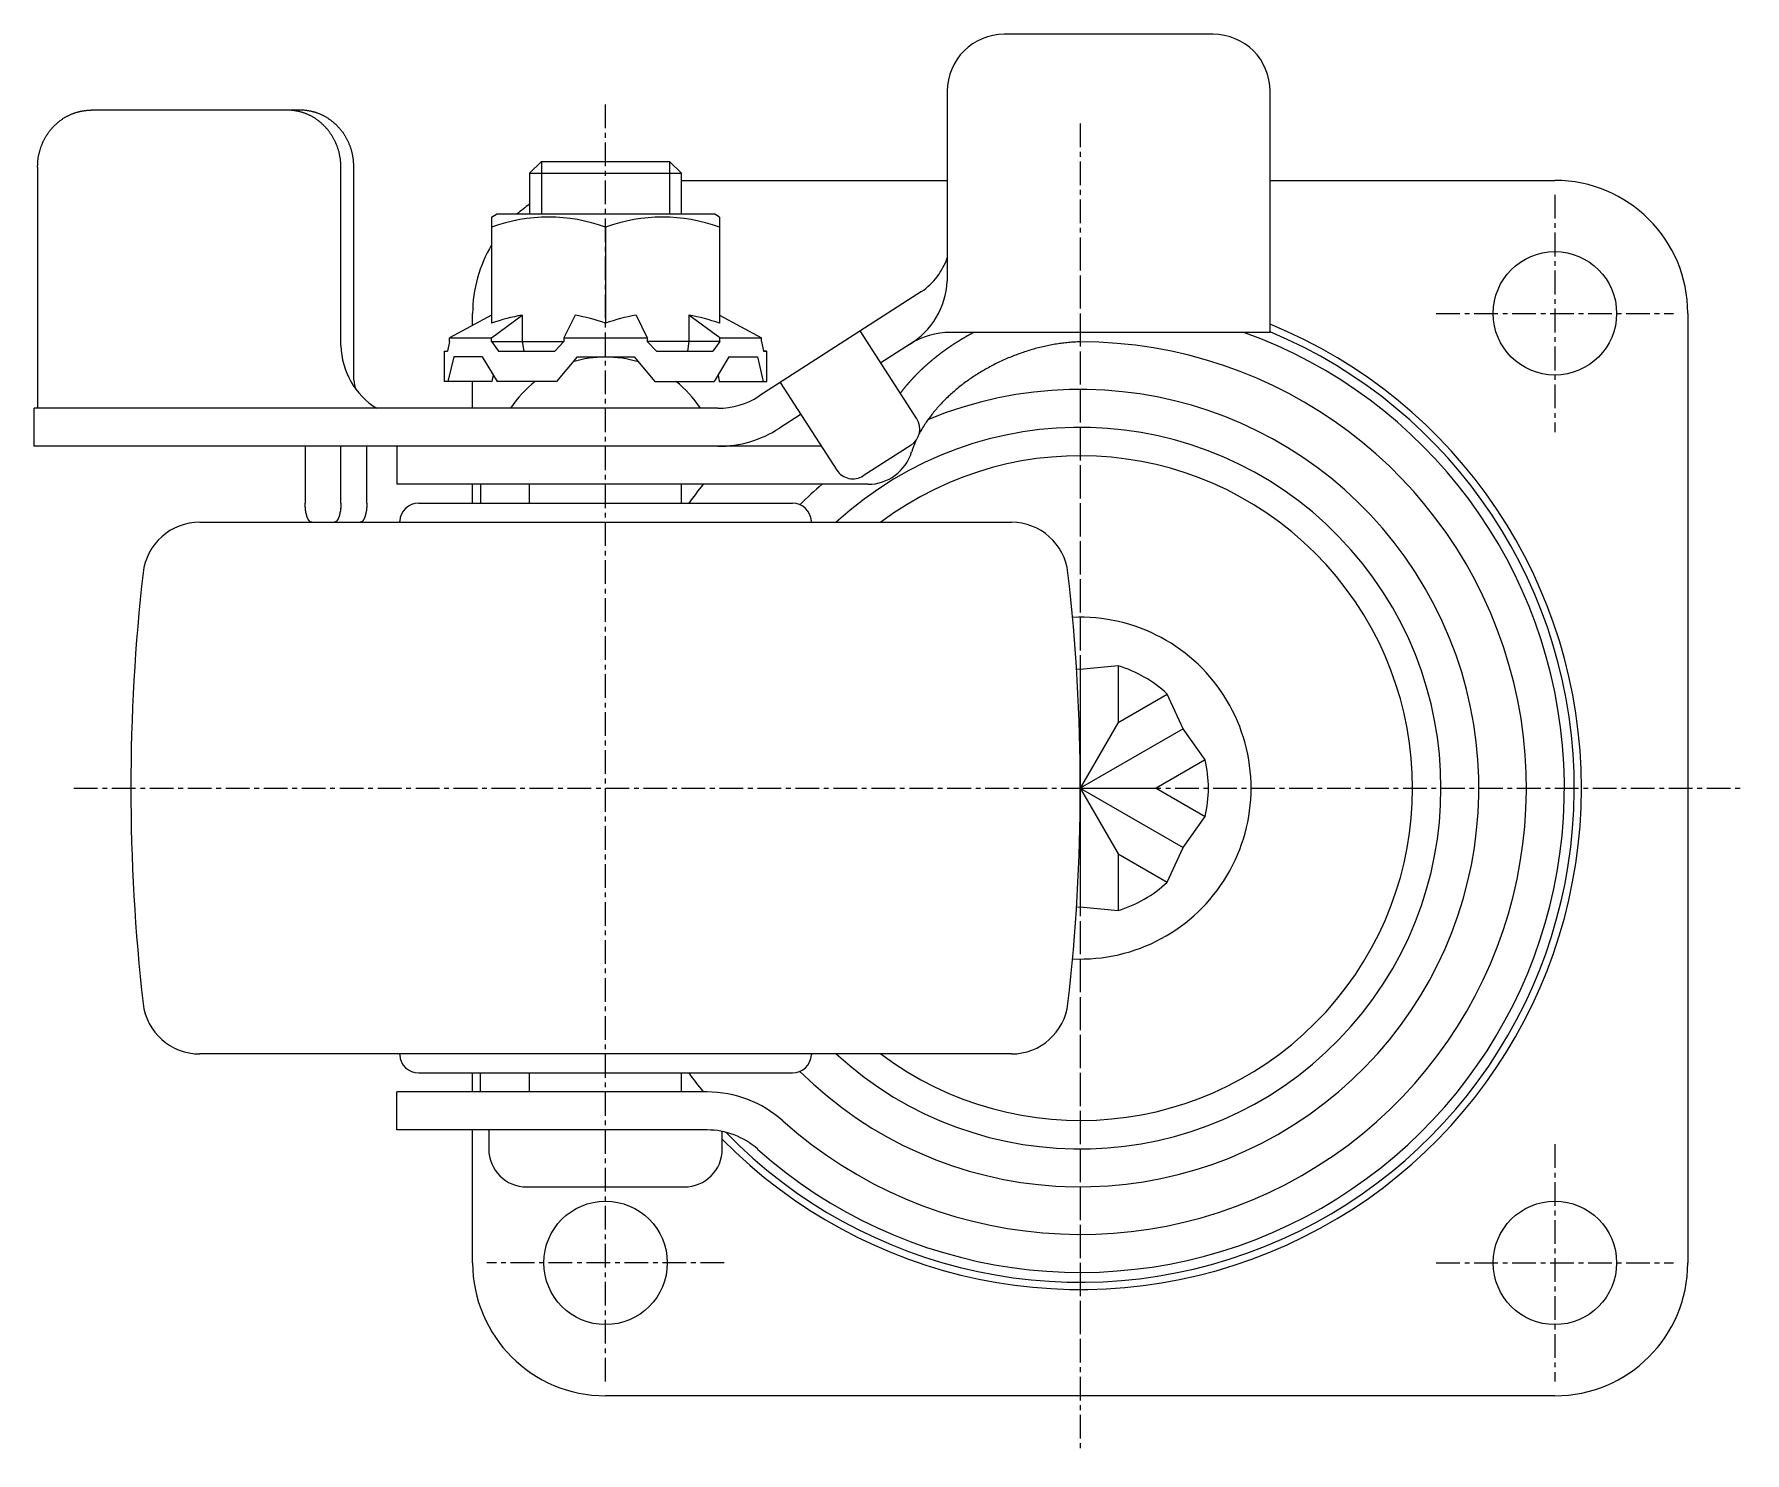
# Model space of a CAD drawing. Extents: x -3218 to -3003, y -139 to 185.
# Drawn here: x -3093.3 to -3003.2, y -138.8 to -64.1 of the extents above; entities that cross this region are included whole.
import ezdxf

# ---------------------------------------------------------------- set-up
doc = ezdxf.new("R2010")
doc.units = 0
doc.linetypes.add('CENTER', pattern=[2, 1.25, -0.25, 0.25, -0.25])
doc.layers.get('0').update_dxf_attribs({"linetype": 'CONTINUOUS'})
doc.layers.get('DEFPOINTS').update_dxf_attribs({"linetype": 'CONTINUOUS'})
doc.layers.add('CENTER', color=1, linetype='CENTER')

msp = doc.modelspace()

# ---------------------------------------------------------------- linework, layer by layer
at = {"color": 7, "linetype": 'CONTINUOUS'}
for p, q in [((-3031.213, -64.109), (-3042.213, -64.109)), ((-3045.213, -67.109), (-3045.213, -77.115)), ((-3028.213, -79.809), (-3028.213, -67.109)), ((-3079.287, -68.109), (-3090.307, -68.109)), ((-3093.127, -71.109), (-3093.127, -83.109)), ((-3093.127, -71.109), (-3093.127, -83.809)), ((-3077.152, -80.509), (-3077.152, -71.109)), ((-3076.468, -82.331), (-3076.468, -71.109)), ((-3067.213, -71.434), (-3066.588, -70.809)), ((-3066.588, -70.809), (-3059.838, -70.809)), ((-3059.213, -71.434), (-3059.838, -70.809)), ((-3067.213, -71.434), (-3059.213, -71.434)), ((-3067.213, -71.434), (-3067.213, -73.593)), ((-3059.213, -73.593), (-3059.213, -71.434)), ((-3059.213, -71.809), (-3045.213, -71.809)), ((-3028.213, -71.809), (-3013.213, -71.809)), ((-3069.213, -73.737), (-3068.963, -73.593)), ((-3069.213, -73.737), (-3069.213, -79.329)), ((-3057.463, -73.593), (-3068.963, -73.593)), ((-3057.213, -73.737), (-3057.463, -73.593)), ((-3057.213, -73.737), (-3057.213, -79.329)), ((-3063.213, -74.273), (-3063.213, -79.329)), ((-3046.574, -77.663), (-3055.136, -83.173)), ((-3069.213, -78.906), (-3071.423, -80.093)), ((-3070.213, -79.443), (-3070.213, -78.809)), ((-3069.223, -80.093), (-3067.605, -78.906)), ((-3067.605, -78.906), (-3067.605, -80.293)), ((-3064.821, -78.906), (-3065.413, -80.093)), ((-3061.605, -78.906), (-3061.013, -80.093)), ((-3058.821, -78.906), (-3058.821, -80.293)), ((-3057.202, -80.093), (-3058.821, -78.906)), ((-3057.213, -78.906), (-3055.002, -80.093)), ((-3006.213, -78.809), (-3006.213, -128.809)), ((-3071.423, -80.093), (-3069.223, -80.093)), ((-3071.423, -80.293), (-3071.423, -80.093)), ((-3069.223, -80.293), (-3069.223, -80.093)), ((-3065.413, -80.093), (-3061.013, -80.093)), ((-3065.413, -80.093), (-3065.413, -80.293)), ((-3061.013, -80.093), (-3061.013, -80.293)), ((-3057.202, -80.093), (-3055.002, -80.093)), ((-3057.202, -80.293), (-3057.202, -80.093)), ((-3055.002, -80.293), (-3055.002, -80.093)), ((-3046.819, -84.361), (-3049.795, -79.736)), ((-3028.213, -79.809), (-3045.037, -79.809)), ((-3071.713, -80.793), (-3071.538, -80.793)), ((-3071.713, -80.793), (-3071.713, -82.393)), ((-3071.423, -80.293), (-3071.538, -80.793)), ((-3069.223, -80.293), (-3065.413, -80.293)), ((-3069.223, -80.293), (-3068.859, -80.793)), ((-3068.859, -80.793), (-3065.892, -80.793)), ((-3067.605, -80.293), (-3067.523, -80.793)), ((-3065.413, -80.293), (-3065.892, -80.793)), ((-3057.202, -80.293), (-3061.013, -80.293)), ((-3061.013, -80.293), (-3060.534, -80.793)), ((-3060.534, -80.793), (-3057.566, -80.793)), ((-3060.534, -80.793), (-3057.566, -80.793)), ((-3058.821, -80.293), (-3058.903, -80.793)), ((-3057.202, -80.293), (-3057.566, -80.793)), ((-3055.002, -80.293), (-3054.887, -80.793)), ((-3054.713, -80.793), (-3054.887, -80.793)), ((-3054.887, -80.793), (-3054.713, -80.793)), ((-3054.713, -82.393), (-3054.713, -80.793)), ((-3047.202, -80.445), (-3048.713, -81.418)), ((-3071.209, -81.093), (-3071.519, -82.393)), ((-3069.709, -81.093), (-3071.209, -81.093)), ((-3069.709, -81.093), (-3068.928, -82.393)), ((-3064.713, -81.093), (-3065.804, -82.393)), ((-3064.713, -81.093), (-3061.713, -81.093)), ((-3061.713, -81.093), (-3060.622, -82.393)), ((-3056.717, -81.093), (-3057.497, -82.393)), ((-3056.717, -81.093), (-3055.217, -81.093)), ((-3055.217, -81.093), (-3054.906, -82.393)), ((-3069.195, -82.393), (-3071.713, -82.393)), ((-3070.213, -83.809), (-3070.213, -82.393)), ((-3069.14, -82.039), (-3069.195, -82.393)), ((-3065.804, -82.393), (-3068.928, -82.393)), ((-3060.622, -82.393), (-3057.497, -82.393)), ((-3057.285, -82.039), (-3057.231, -82.393)), ((-3057.231, -82.393), (-3054.713, -82.393)), ((-3051.023, -87.067), (-3054, -82.442)), ((-3057.3, -83.809), (-3093.303, -83.809)), ((-3093.303, -85.809), (-3093.303, -83.809)), ((-3052.917, -84.124), (-3054.054, -84.855)), ((-3051.833, -85.809), (-3093.303, -85.809)), ((-3079.033, -85.809), (-3079.033, -88.809)), ((-3077.153, -88.809), (-3077.153, -85.809)), ((-3075.785, -88.809), (-3075.785, -85.809)), ((-3075.785, -88.809), (-3075.785, -85.809)), ((-3074.213, -85.809), (-3074.213, -87.809)), ((-3047.119, -85.743), (-3049.641, -87.367)), ((-3049.389, -87.809), (-3074.213, -87.809)), ((-3070.213, -88.809), (-3070.213, -87.809)), ((-3069.794, -87.809), (-3069.794, -88.758)), ((-3067.213, -88.809), (-3067.213, -87.809)), ((-3059.213, -88.809), (-3059.213, -87.809)), ((-3073.054, -88.809), (-3053.371, -88.809)), ((-3084.587, -89.809), (-3041.839, -89.809)), ((-3078.691, -89.809), (-3076.127, -89.809)), ((-3078.691, -89.809), (-3076.315, -89.809)), ((-3074.056, -89.809), (-3074.053, -89.757)), ((-3052.37, -89.809), (-3052.373, -89.757)), ((-3038.213, -97.559), (-3038.41, -97.54)), ((-3036.213, -97.362), (-3038.213, -97.559)), ((-3038.213, -97.559), (-3038.213, -110.059)), ((-3036.213, -97.362), (-3036.213, -100.345)), ((-3036.213, -100.345), (-3033.63, -98.854)), ((-3032.8, -100.684), (-3033.63, -98.854)), ((-3036.213, -100.345), (-3038.213, -103.809)), ((-3032.8, -100.684), (-3038.213, -103.809)), ((-3031.63, -102.318), (-3032.8, -100.684)), ((-3031.63, -102.318), (-3034.213, -103.809)), ((-3038.213, -103.809), (-3034.213, -103.809)), ((-3038.213, -103.809), (-3032.8, -106.934)), ((-3038.213, -103.809), (-3036.213, -107.273)), ((-3034.213, -103.809), (-3031.63, -105.301)), ((-3032.8, -106.934), (-3031.63, -105.301)), ((-3033.63, -108.765), (-3032.8, -106.934)), ((-3036.213, -107.273), (-3036.213, -110.256)), ((-3036.213, -107.273), (-3033.63, -108.765)), ((-3038.41, -110.078), (-3038.213, -110.059)), ((-3038.213, -110.059), (-3036.213, -110.256)), ((-3041.839, -117.809), (-3084.587, -117.809)), ((-3074.056, -117.809), (-3074.053, -117.861)), ((-3052.37, -117.809), (-3052.373, -117.861)), ((-3073.054, -118.809), (-3053.371, -118.809)), ((-3070.213, -119.809), (-3070.213, -118.809)), ((-3069.794, -119.809), (-3069.794, -118.86)), ((-3067.213, -119.809), (-3067.213, -118.809)), ((-3059.213, -119.809), (-3059.213, -118.809)), ((-3057.866, -119.809), (-3074.213, -119.809)), ((-3074.213, -121.809), (-3074.213, -119.809)), ((-3057.866, -121.809), (-3074.213, -121.809)), ((-3070.213, -128.809), (-3070.213, -121.809)), ((-3069.363, -121.809), (-3069.363, -122.809)), ((-3057.063, -122.809), (-3057.063, -121.891)), ((-3067.363, -124.809), (-3059.063, -124.809)), ((-3013.213, -135.809), (-3063.213, -135.809))]:
    msp.add_line(p, q, dxfattribs=at)
at = {"color": 3, "linetype": 'CONTINUOUS'}
for p, q in [((-3066.588, -70.809), (-3066.588, -73.593)), ((-3059.838, -70.809), (-3059.838, -73.593))]:
    msp.add_line(p, q, dxfattribs=at)
at = {"color": 7, "linetype": 'CONTINUOUS'}
for points in [[(-3093.13, -71.109, 0), (-3093.13, -71.072, 0), (-3093.13, -71.036, 0), (-3093.12, -70.999, 0), (-3093.12, -70.962, 0), (-3093.12, -70.925, 0), (-3093.12, -70.888, 0), (-3093.12, -70.852, 0), (-3093.11, -70.815, 0), (-3093.11, -70.779, 0), (-3093.11, -70.742, 0), (-3093.1, -70.705, 0), (-3093.1, -70.669, 0), (-3093.09, -70.633, 0), (-3093.09, -70.596, 0), (-3093.08, -70.56, 0), (-3093.07, -70.524, 0), (-3093.07, -70.488, 0), (-3093.06, -70.452, 0), (-3093.05, -70.416, 0), (-3093.04, -70.38, 0), (-3093.03, -70.345, 0), (-3093.02, -70.309, 0), (-3093.01, -70.274, 0), (-3093.01, -70.238, 0), (-3092.99, -70.203, 0), (-3092.98, -70.168, 0), (-3092.97, -70.133, 0), (-3092.96, -70.098, 0), (-3092.95, -70.064, 0), (-3092.94, -70.029, 0), (-3092.92, -69.995, 0), (-3092.91, -69.961, 0), (-3092.9, -69.927, 0), (-3092.88, -69.893, 0), (-3092.87, -69.86, 0), (-3092.86, -69.827, 0), (-3092.84, -69.793, 0), (-3092.83, -69.76, 0), (-3092.81, -69.728, 0), (-3092.79, -69.695, 0), (-3092.78, -69.663, 0), (-3092.76, -69.63, 0), (-3092.74, -69.599, 0), (-3092.73, -69.567, 0), (-3092.71, -69.535, 0), (-3092.69, -69.504, 0), (-3092.67, -69.473, 0), (-3092.65, -69.442, 0), (-3092.63, -69.412, 0), (-3092.61, -69.382, 0), (-3092.59, -69.352, 0), (-3092.57, -69.322, 0), (-3092.55, -69.293, 0), (-3092.53, -69.263, 0), (-3092.51, -69.235, 0), (-3092.49, -69.206, 0), (-3092.46, -69.178, 0), (-3092.44, -69.15, 0), (-3092.42, -69.122, 0), (-3092.4, -69.094, 0), (-3092.37, -69.067, 0), (-3092.35, -69.041, 0), (-3092.33, -69.014, 0), (-3092.3, -68.988, 0), (-3092.28, -68.962, 0), (-3092.25, -68.936, 0), (-3092.23, -68.911, 0), (-3092.2, -68.886, 0), (-3092.17, -68.862, 0), (-3092.15, -68.838, 0), (-3092.12, -68.814, 0), (-3092.1, -68.79, 0), (-3092.07, -68.767, 0), (-3092.04, -68.744, 0), (-3092.01, -68.722, 0), (-3091.99, -68.7, 0), (-3091.96, -68.678, 0), (-3091.93, -68.656, 0), (-3091.9, -68.635, 0), (-3091.87, -68.615, 0), (-3091.84, -68.594, 0), (-3091.82, -68.575, 0), (-3091.79, -68.555, 0), (-3091.76, -68.536, 0), (-3091.73, -68.517, 0), (-3091.7, -68.499, 0), (-3091.67, -68.481, 0), (-3091.64, -68.463, 0), (-3091.61, -68.446, 0), (-3091.57, -68.429, 0), (-3091.54, -68.413, 0), (-3091.51, -68.397, 0), (-3091.48, -68.382, 0), (-3091.45, -68.367, 0), (-3091.42, -68.352, 0), (-3091.39, -68.338, 0), (-3091.35, -68.324, 0), (-3091.32, -68.31, 0), (-3091.29, -68.297, 0), (-3091.26, -68.285, 0), (-3091.22, -68.272, 0), (-3091.19, -68.261, 0), (-3091.16, -68.249, 0), (-3091.13, -68.238, 0), (-3091.09, -68.228, 0), (-3091.06, -68.218, 0), (-3091.03, -68.208, 0), (-3090.99, -68.199, 0), (-3090.96, -68.19, 0), (-3090.93, -68.182, 0), (-3090.89, -68.174, 0), (-3090.86, -68.167, 0), (-3090.82, -68.16, 0), (-3090.79, -68.153, 0), (-3090.76, -68.147, 0), (-3090.72, -68.142, 0), (-3090.69, -68.136, 0), (-3090.65, -68.132, 0), (-3090.62, -68.127, 0), (-3090.58, -68.124, 0), (-3090.55, -68.12, 0), (-3090.51, -68.117, 0), (-3090.48, -68.115, 0), (-3090.45, -68.113, 0), (-3090.41, -68.111, 0), (-3090.38, -68.11, 0), (-3090.34, -68.109, 0), (-3090.31, -68.109, 0)], [(-3077.15, -71.109, 0), (-3077.15, -71.072, 0), (-3077.15, -71.036, 0), (-3077.15, -70.999, 0), (-3077.16, -70.962, 0), (-3077.16, -70.925, 0), (-3077.16, -70.888, 0), (-3077.16, -70.852, 0), (-3077.17, -70.815, 0), (-3077.17, -70.779, 0), (-3077.17, -70.742, 0), (-3077.18, -70.705, 0), (-3077.18, -70.669, 0), (-3077.19, -70.633, 0), (-3077.19, -70.596, 0), (-3077.2, -70.56, 0), (-3077.21, -70.524, 0), (-3077.21, -70.488, 0), (-3077.22, -70.452, 0), (-3077.23, -70.416, 0), (-3077.24, -70.38, 0), (-3077.24, -70.345, 0), (-3077.25, -70.309, 0), (-3077.26, -70.274, 0), (-3077.27, -70.238, 0), (-3077.28, -70.203, 0), (-3077.29, -70.168, 0), (-3077.31, -70.133, 0), (-3077.32, -70.098, 0), (-3077.33, -70.064, 0), (-3077.34, -70.029, 0), (-3077.35, -69.995, 0), (-3077.37, -69.961, 0), (-3077.38, -69.927, 0), (-3077.39, -69.893, 0), (-3077.41, -69.86, 0), (-3077.42, -69.827, 0), (-3077.44, -69.793, 0), (-3077.45, -69.76, 0), (-3077.47, -69.728, 0), (-3077.48, -69.695, 0), (-3077.5, -69.663, 0), (-3077.52, -69.63, 0), (-3077.54, -69.599, 0), (-3077.55, -69.567, 0), (-3077.57, -69.535, 0), (-3077.59, -69.504, 0), (-3077.61, -69.473, 0), (-3077.63, -69.442, 0), (-3077.65, -69.412, 0), (-3077.67, -69.382, 0), (-3077.69, -69.352, 0), (-3077.71, -69.322, 0), (-3077.73, -69.293, 0), (-3077.75, -69.263, 0), (-3077.77, -69.235, 0), (-3077.79, -69.206, 0), (-3077.81, -69.178, 0), (-3077.84, -69.15, 0), (-3077.86, -69.122, 0), (-3077.88, -69.094, 0), (-3077.91, -69.067, 0), (-3077.93, -69.041, 0), (-3077.95, -69.014, 0), (-3077.98, -68.988, 0), (-3078, -68.962, 0), (-3078.03, -68.936, 0), (-3078.05, -68.911, 0), (-3078.08, -68.886, 0), (-3078.1, -68.862, 0), (-3078.13, -68.838, 0), (-3078.16, -68.814, 0), (-3078.18, -68.79, 0), (-3078.21, -68.767, 0), (-3078.24, -68.744, 0), (-3078.26, -68.722, 0), (-3078.29, -68.7, 0), (-3078.32, -68.678, 0), (-3078.35, -68.656, 0), (-3078.38, -68.635, 0), (-3078.4, -68.615, 0), (-3078.43, -68.594, 0), (-3078.46, -68.575, 0), (-3078.49, -68.555, 0), (-3078.52, -68.536, 0), (-3078.55, -68.517, 0), (-3078.58, -68.499, 0), (-3078.61, -68.481, 0), (-3078.64, -68.463, 0), (-3078.67, -68.446, 0), (-3078.7, -68.429, 0), (-3078.73, -68.413, 0), (-3078.77, -68.397, 0), (-3078.8, -68.382, 0), (-3078.83, -68.367, 0), (-3078.86, -68.352, 0), (-3078.89, -68.338, 0), (-3078.92, -68.324, 0), (-3078.96, -68.31, 0), (-3078.99, -68.297, 0), (-3079.02, -68.285, 0), (-3079.05, -68.272, 0), (-3079.09, -68.261, 0), (-3079.12, -68.249, 0), (-3079.15, -68.238, 0), (-3079.19, -68.228, 0), (-3079.22, -68.218, 0), (-3079.25, -68.208, 0), (-3079.29, -68.199, 0), (-3079.32, -68.19, 0), (-3079.35, -68.182, 0), (-3079.39, -68.174, 0), (-3079.42, -68.167, 0), (-3079.45, -68.16, 0), (-3079.49, -68.153, 0), (-3079.52, -68.147, 0), (-3079.56, -68.142, 0), (-3079.59, -68.136, 0), (-3079.63, -68.132, 0), (-3079.66, -68.127, 0), (-3079.69, -68.124, 0), (-3079.73, -68.12, 0), (-3079.76, -68.117, 0), (-3079.8, -68.115, 0), (-3079.83, -68.113, 0), (-3079.87, -68.111, 0), (-3079.9, -68.11, 0), (-3079.94, -68.109, 0), (-3079.97, -68.109, 0)], [(-3076.47, -71.109, 0), (-3076.47, -71.072, 0), (-3076.47, -71.036, 0), (-3076.47, -70.999, 0), (-3076.47, -70.962, 0), (-3076.47, -70.925, 0), (-3076.48, -70.888, 0), (-3076.48, -70.852, 0), (-3076.48, -70.815, 0), (-3076.48, -70.779, 0), (-3076.49, -70.742, 0), (-3076.49, -70.705, 0), (-3076.5, -70.669, 0), (-3076.5, -70.633, 0), (-3076.51, -70.596, 0), (-3076.52, -70.56, 0), (-3076.52, -70.524, 0), (-3076.53, -70.488, 0), (-3076.54, -70.452, 0), (-3076.54, -70.416, 0), (-3076.55, -70.38, 0), (-3076.56, -70.345, 0), (-3076.57, -70.309, 0), (-3076.58, -70.274, 0), (-3076.59, -70.238, 0), (-3076.6, -70.203, 0), (-3076.61, -70.168, 0), (-3076.62, -70.133, 0), (-3076.63, -70.098, 0), (-3076.64, -70.064, 0), (-3076.66, -70.029, 0), (-3076.67, -69.995, 0), (-3076.68, -69.961, 0), (-3076.7, -69.927, 0), (-3076.71, -69.893, 0), (-3076.72, -69.86, 0), (-3076.74, -69.827, 0), (-3076.75, -69.793, 0), (-3076.77, -69.76, 0), (-3076.78, -69.728, 0), (-3076.8, -69.695, 0), (-3076.82, -69.663, 0), (-3076.83, -69.63, 0), (-3076.85, -69.599, 0), (-3076.87, -69.567, 0), (-3076.89, -69.535, 0), (-3076.91, -69.504, 0), (-3076.92, -69.473, 0), (-3076.94, -69.442, 0), (-3076.96, -69.412, 0), (-3076.98, -69.382, 0), (-3077, -69.352, 0), (-3077.02, -69.322, 0), (-3077.04, -69.293, 0), (-3077.06, -69.263, 0), (-3077.09, -69.235, 0), (-3077.11, -69.206, 0), (-3077.13, -69.178, 0), (-3077.15, -69.15, 0), (-3077.17, -69.122, 0), (-3077.2, -69.094, 0), (-3077.22, -69.067, 0), (-3077.25, -69.041, 0), (-3077.27, -69.014, 0), (-3077.29, -68.988, 0), (-3077.32, -68.962, 0), (-3077.34, -68.936, 0), (-3077.37, -68.911, 0), (-3077.39, -68.886, 0), (-3077.42, -68.862, 0), (-3077.45, -68.838, 0), (-3077.47, -68.814, 0), (-3077.5, -68.79, 0), (-3077.53, -68.767, 0), (-3077.55, -68.744, 0), (-3077.58, -68.722, 0), (-3077.61, -68.7, 0), (-3077.64, -68.678, 0), (-3077.66, -68.656, 0), (-3077.69, -68.635, 0), (-3077.72, -68.615, 0), (-3077.75, -68.594, 0), (-3077.78, -68.575, 0), (-3077.81, -68.555, 0), (-3077.84, -68.536, 0), (-3077.87, -68.517, 0), (-3077.9, -68.499, 0), (-3077.93, -68.481, 0), (-3077.96, -68.463, 0), (-3077.99, -68.446, 0), (-3078.02, -68.429, 0), (-3078.05, -68.413, 0), (-3078.08, -68.397, 0), (-3078.11, -68.382, 0), (-3078.14, -68.367, 0), (-3078.18, -68.352, 0), (-3078.21, -68.338, 0), (-3078.24, -68.324, 0), (-3078.27, -68.31, 0), (-3078.3, -68.297, 0), (-3078.34, -68.285, 0), (-3078.37, -68.272, 0), (-3078.4, -68.261, 0), (-3078.44, -68.249, 0), (-3078.47, -68.238, 0), (-3078.5, -68.228, 0), (-3078.53, -68.218, 0), (-3078.57, -68.208, 0), (-3078.6, -68.199, 0), (-3078.64, -68.19, 0), (-3078.67, -68.182, 0), (-3078.7, -68.174, 0), (-3078.74, -68.167, 0), (-3078.77, -68.16, 0), (-3078.8, -68.153, 0), (-3078.84, -68.147, 0), (-3078.87, -68.142, 0), (-3078.91, -68.136, 0), (-3078.94, -68.132, 0), (-3078.98, -68.127, 0), (-3079.01, -68.124, 0), (-3079.04, -68.12, 0), (-3079.08, -68.117, 0), (-3079.11, -68.115, 0), (-3079.15, -68.113, 0), (-3079.18, -68.111, 0), (-3079.22, -68.11, 0), (-3079.25, -68.109, 0), (-3079.29, -68.109, 0)], [(-3038.21, -80.309, 0), (-3038.29, -80.311, 0), (-3038.36, -80.314, 0), (-3038.44, -80.318, 0), (-3038.52, -80.322, 0), (-3038.6, -80.327, 0), (-3038.67, -80.333, 0), (-3038.75, -80.339, 0), (-3038.83, -80.346, 0), (-3038.91, -80.354, 0), (-3038.99, -80.362, 0), (-3039.07, -80.371, 0), (-3039.15, -80.38, 0), (-3039.22, -80.391, 0), (-3039.3, -80.402, 0), (-3039.38, -80.413, 0), (-3039.46, -80.426, 0), (-3039.54, -80.439, 0), (-3039.62, -80.452, 0), (-3039.7, -80.467, 0), (-3039.78, -80.482, 0), (-3039.86, -80.497, 0), (-3039.94, -80.514, 0), (-3040.02, -80.53, 0), (-3040.1, -80.548, 0), (-3040.18, -80.566, 0), (-3040.26, -80.585, 0), (-3040.34, -80.605, 0), (-3040.42, -80.625, 0), (-3040.5, -80.646, 0), (-3040.58, -80.667, 0), (-3040.66, -80.689, 0), (-3040.74, -80.712, 0), (-3040.82, -80.735, 0), (-3040.9, -80.759, 0), (-3040.98, -80.784, 0), (-3041.06, -80.809, 0), (-3041.14, -80.835, 0), (-3041.22, -80.861, 0), (-3041.29, -80.888, 0), (-3041.37, -80.916, 0), (-3041.45, -80.944, 0), (-3041.53, -80.973, 0), (-3041.61, -81.002, 0), (-3041.69, -81.032, 0), (-3041.77, -81.063, 0), (-3041.84, -81.094, 0), (-3041.92, -81.126, 0), (-3042, -81.158, 0), (-3042.08, -81.191, 0), (-3042.15, -81.225, 0), (-3042.23, -81.259, 0), (-3042.31, -81.293, 0), (-3042.38, -81.328, 0), (-3042.46, -81.364, 0), (-3042.53, -81.4, 0), (-3042.61, -81.437, 0), (-3042.68, -81.475, 0), (-3042.76, -81.512, 0), (-3042.83, -81.551, 0), (-3042.91, -81.59, 0), (-3042.98, -81.629, 0), (-3043.05, -81.669, 0), (-3043.13, -81.709, 0), (-3043.2, -81.75, 0), (-3043.27, -81.792, 0), (-3043.34, -81.834, 0), (-3043.41, -81.876, 0), (-3043.48, -81.919, 0), (-3043.55, -81.963, 0), (-3043.62, -82.006, 0), (-3043.69, -82.051, 0), (-3043.76, -82.095, 0), (-3043.83, -82.141, 0), (-3043.9, -82.186, 0), (-3043.97, -82.232, 0), (-3044.04, -82.279, 0), (-3044.1, -82.326, 0), (-3044.17, -82.373, 0), (-3044.23, -82.421, 0), (-3044.3, -82.469, 0), (-3044.37, -82.518, 0), (-3044.43, -82.567, 0), (-3044.49, -82.616, 0), (-3044.56, -82.666, 0), (-3044.62, -82.716, 0), (-3044.68, -82.767, 0), (-3044.74, -82.818, 0), (-3044.8, -82.869, 0), (-3044.86, -82.921, 0), (-3044.92, -82.973, 0), (-3044.98, -83.025, 0), (-3045.04, -83.078, 0), (-3045.1, -83.131, 0), (-3045.16, -83.184, 0), (-3045.21, -83.238, 0), (-3045.27, -83.292, 0), (-3045.32, -83.346, 0), (-3045.38, -83.401, 0), (-3045.43, -83.455, 0), (-3045.49, -83.511, 0), (-3045.54, -83.566, 0), (-3045.59, -83.622, 0), (-3045.64, -83.677, 0), (-3045.69, -83.734, 0), (-3045.74, -83.79, 0), (-3045.79, -83.847, 0), (-3045.84, -83.904, 0), (-3045.89, -83.961, 0), (-3045.94, -84.018, 0), (-3045.98, -84.075, 0), (-3046.03, -84.133, 0), (-3046.07, -84.191, 0), (-3046.12, -84.249, 0), (-3046.16, -84.308, 0), (-3046.2, -84.366, 0), (-3046.25, -84.425, 0), (-3046.29, -84.483, 0), (-3046.33, -84.542, 0), (-3046.37, -84.601, 0), (-3046.41, -84.661, 0), (-3046.44, -84.72, 0), (-3046.48, -84.779, 0), (-3046.52, -84.839, 0), (-3046.55, -84.899, 0), (-3046.59, -84.958, 0), (-3046.62, -85.018, 0), (-3046.66, -85.078, 0), (-3046.69, -85.138, 0)], [(-3046.87, -85.522, 0), (-3046.88, -85.526, 0), (-3046.88, -85.531, 0), (-3046.88, -85.536, 0), (-3046.88, -85.54, 0), (-3046.88, -85.545, 0), (-3046.89, -85.549, 0), (-3046.89, -85.554, 0), (-3046.89, -85.559, 0), (-3046.89, -85.563, 0), (-3046.89, -85.568, 0), (-3046.9, -85.572, 0), (-3046.9, -85.577, 0), (-3046.9, -85.581, 0), (-3046.9, -85.586, 0), (-3046.9, -85.591, 0), (-3046.91, -85.595, 0), (-3046.91, -85.6, 0), (-3046.91, -85.604, 0), (-3046.91, -85.609, 0), (-3046.91, -85.613, 0), (-3046.92, -85.618, 0), (-3046.92, -85.623, 0), (-3046.92, -85.627, 0), (-3046.92, -85.632, 0), (-3046.92, -85.636, 0), (-3046.93, -85.641, 0), (-3046.93, -85.645, 0), (-3046.93, -85.65, 0), (-3046.93, -85.655, 0), (-3046.93, -85.659, 0), (-3046.94, -85.664, 0), (-3046.94, -85.668, 0), (-3046.94, -85.673, 0), (-3046.94, -85.677, 0), (-3046.94, -85.682, 0), (-3046.94, -85.687, 0), (-3046.95, -85.691, 0), (-3046.95, -85.696, 0), (-3046.95, -85.7, 0), (-3046.95, -85.705, 0), (-3046.95, -85.71, 0), (-3046.96, -85.714, 0), (-3046.96, -85.719, 0), (-3046.96, -85.723, 0), (-3046.96, -85.728, 0), (-3046.96, -85.732, 0), (-3046.96, -85.737, 0), (-3046.97, -85.742, 0), (-3046.97, -85.746, 0), (-3046.97, -85.751, 0), (-3046.97, -85.755, 0), (-3046.97, -85.76, 0), (-3046.98, -85.764, 0), (-3046.98, -85.769, 0), (-3046.98, -85.774, 0), (-3046.98, -85.778, 0), (-3046.98, -85.783, 0), (-3046.98, -85.787, 0), (-3046.99, -85.792, 0), (-3046.99, -85.796, 0), (-3046.99, -85.801, 0), (-3046.99, -85.806, 0), (-3046.99, -85.81, 0), (-3046.99, -85.815, 0), (-3047, -85.819, 0), (-3047, -85.824, 0), (-3047, -85.828, 0), (-3047, -85.833, 0), (-3047, -85.838, 0), (-3047, -85.842, 0), (-3047.01, -85.847, 0), (-3047.01, -85.851, 0), (-3047.01, -85.856, 0), (-3047.01, -85.861, 0), (-3047.01, -85.865, 0), (-3047.01, -85.87, 0), (-3047.02, -85.874, 0), (-3047.02, -85.879, 0), (-3047.02, -85.883, 0), (-3047.02, -85.888, 0), (-3047.02, -85.893, 0), (-3047.02, -85.897, 0), (-3047.03, -85.902, 0), (-3047.03, -85.906, 0), (-3047.03, -85.911, 0), (-3047.03, -85.915, 0), (-3047.03, -85.92, 0), (-3047.03, -85.925, 0), (-3047.04, -85.929, 0), (-3047.04, -85.934, 0), (-3047.04, -85.938, 0), (-3047.04, -85.943, 0), (-3047.04, -85.947, 0), (-3047.04, -85.952, 0), (-3047.04, -85.957, 0), (-3047.05, -85.961, 0), (-3047.05, -85.966, 0), (-3047.05, -85.97, 0), (-3047.05, -85.975, 0), (-3047.05, -85.979, 0), (-3047.05, -85.984, 0), (-3047.06, -85.989, 0), (-3047.06, -85.993, 0), (-3047.06, -85.998, 0), (-3047.06, -86.002, 0), (-3047.06, -86.007, 0), (-3047.06, -86.011, 0), (-3047.06, -86.016, 0), (-3047.07, -86.02, 0), (-3047.07, -86.025, 0), (-3047.07, -86.03, 0), (-3047.07, -86.034, 0), (-3047.07, -86.039, 0), (-3047.07, -86.043, 0), (-3047.07, -86.048, 0), (-3047.08, -86.052, 0), (-3047.08, -86.057, 0), (-3047.08, -86.062, 0), (-3047.08, -86.066, 0), (-3047.08, -86.071, 0), (-3047.08, -86.075, 0), (-3047.08, -86.08, 0), (-3047.09, -86.084, 0), (-3047.09, -86.089, 0), (-3047.09, -86.094, 0), (-3047.09, -86.098, 0), (-3047.09, -86.103, 0), (-3047.09, -86.107, 0)], [(-3078.69, -89.809, 0), (-3078.7, -89.809, 0), (-3078.7, -89.809, 0), (-3078.7, -89.809, 0), (-3078.71, -89.808, 0), (-3078.71, -89.807, 0), (-3078.72, -89.807, 0), (-3078.72, -89.806, 0), (-3078.72, -89.805, 0), (-3078.73, -89.803, 0), (-3078.73, -89.802, 0), (-3078.74, -89.8, 0), (-3078.74, -89.798, 0), (-3078.75, -89.797, 0), (-3078.75, -89.795, 0), (-3078.75, -89.792, 0), (-3078.76, -89.79, 0), (-3078.76, -89.788, 0), (-3078.77, -89.785, 0), (-3078.77, -89.782, 0), (-3078.77, -89.779, 0), (-3078.78, -89.776, 0), (-3078.78, -89.773, 0), (-3078.79, -89.77, 0), (-3078.79, -89.766, 0), (-3078.79, -89.763, 0), (-3078.8, -89.759, 0), (-3078.8, -89.755, 0), (-3078.81, -89.751, 0), (-3078.81, -89.747, 0), (-3078.81, -89.742, 0), (-3078.82, -89.738, 0), (-3078.82, -89.733, 0), (-3078.83, -89.728, 0), (-3078.83, -89.724, 0), (-3078.83, -89.718, 0), (-3078.84, -89.713, 0), (-3078.84, -89.708, 0), (-3078.84, -89.703, 0), (-3078.85, -89.697, 0), (-3078.85, -89.691, 0), (-3078.86, -89.685, 0), (-3078.86, -89.679, 0), (-3078.86, -89.673, 0), (-3078.87, -89.667, 0), (-3078.87, -89.661, 0), (-3078.87, -89.654, 0), (-3078.88, -89.648, 0), (-3078.88, -89.641, 0), (-3078.88, -89.634, 0), (-3078.89, -89.627, 0), (-3078.89, -89.62, 0), (-3078.89, -89.613, 0), (-3078.9, -89.605, 0), (-3078.9, -89.598, 0), (-3078.9, -89.59, 0), (-3078.91, -89.582, 0), (-3078.91, -89.574, 0), (-3078.91, -89.567, 0), (-3078.92, -89.558, 0), (-3078.92, -89.55, 0), (-3078.92, -89.542, 0), (-3078.93, -89.534, 0), (-3078.93, -89.525, 0), (-3078.93, -89.516, 0), (-3078.94, -89.508, 0), (-3078.94, -89.499, 0), (-3078.94, -89.49, 0), (-3078.94, -89.481, 0), (-3078.95, -89.472, 0), (-3078.95, -89.462, 0), (-3078.95, -89.453, 0), (-3078.96, -89.444, 0), (-3078.96, -89.434, 0), (-3078.96, -89.425, 0), (-3078.96, -89.415, 0), (-3078.97, -89.405, 0), (-3078.97, -89.395, 0), (-3078.97, -89.385, 0), (-3078.97, -89.375, 0), (-3078.98, -89.365, 0), (-3078.98, -89.355, 0), (-3078.98, -89.344, 0), (-3078.98, -89.334, 0), (-3078.98, -89.323, 0), (-3078.99, -89.313, 0), (-3078.99, -89.302, 0), (-3078.99, -89.292, 0), (-3078.99, -89.281, 0), (-3078.99, -89.27, 0), (-3079, -89.259, 0), (-3079, -89.248, 0), (-3079, -89.237, 0), (-3079, -89.226, 0), (-3079, -89.215, 0), (-3079.01, -89.203, 0), (-3079.01, -89.192, 0), (-3079.01, -89.181, 0), (-3079.01, -89.169, 0), (-3079.01, -89.158, 0), (-3079.01, -89.146, 0), (-3079.01, -89.135, 0), (-3079.02, -89.123, 0), (-3079.02, -89.111, 0), (-3079.02, -89.1, 0), (-3079.02, -89.088, 0), (-3079.02, -89.076, 0), (-3079.02, -89.064, 0), (-3079.02, -89.052, 0), (-3079.02, -89.04, 0), (-3079.02, -89.028, 0), (-3079.03, -89.016, 0), (-3079.03, -89.004, 0), (-3079.03, -88.992, 0), (-3079.03, -88.98, 0), (-3079.03, -88.968, 0), (-3079.03, -88.956, 0), (-3079.03, -88.944, 0), (-3079.03, -88.932, 0), (-3079.03, -88.919, 0), (-3079.03, -88.907, 0), (-3079.03, -88.895, 0), (-3079.03, -88.883, 0), (-3079.03, -88.87, 0), (-3079.03, -88.858, 0), (-3079.03, -88.846, 0), (-3079.03, -88.834, 0), (-3079.03, -88.821, 0), (-3079.03, -88.809, 0)], [(-3077.15, -88.809, 0), (-3077.15, -88.821, 0), (-3077.15, -88.834, 0), (-3077.15, -88.846, 0), (-3077.15, -88.858, 0), (-3077.15, -88.87, 0), (-3077.15, -88.883, 0), (-3077.15, -88.895, 0), (-3077.16, -88.907, 0), (-3077.16, -88.919, 0), (-3077.16, -88.932, 0), (-3077.16, -88.944, 0), (-3077.16, -88.956, 0), (-3077.16, -88.968, 0), (-3077.16, -88.98, 0), (-3077.16, -88.992, 0), (-3077.16, -89.004, 0), (-3077.16, -89.016, 0), (-3077.16, -89.028, 0), (-3077.16, -89.04, 0), (-3077.16, -89.052, 0), (-3077.16, -89.064, 0), (-3077.17, -89.076, 0), (-3077.17, -89.088, 0), (-3077.17, -89.1, 0), (-3077.17, -89.111, 0), (-3077.17, -89.123, 0), (-3077.17, -89.135, 0), (-3077.17, -89.146, 0), (-3077.17, -89.158, 0), (-3077.18, -89.169, 0), (-3077.18, -89.181, 0), (-3077.18, -89.192, 0), (-3077.18, -89.203, 0), (-3077.18, -89.215, 0), (-3077.18, -89.226, 0), (-3077.19, -89.237, 0), (-3077.19, -89.248, 0), (-3077.19, -89.259, 0), (-3077.19, -89.27, 0), (-3077.19, -89.281, 0), (-3077.2, -89.292, 0), (-3077.2, -89.302, 0), (-3077.2, -89.313, 0), (-3077.2, -89.323, 0), (-3077.2, -89.334, 0), (-3077.21, -89.344, 0), (-3077.21, -89.355, 0), (-3077.21, -89.365, 0), (-3077.21, -89.375, 0), (-3077.22, -89.385, 0), (-3077.22, -89.395, 0), (-3077.22, -89.405, 0), (-3077.22, -89.415, 0), (-3077.23, -89.425, 0), (-3077.23, -89.434, 0), (-3077.23, -89.444, 0), (-3077.23, -89.453, 0), (-3077.24, -89.462, 0), (-3077.24, -89.472, 0), (-3077.24, -89.481, 0), (-3077.24, -89.49, 0), (-3077.25, -89.499, 0), (-3077.25, -89.508, 0), (-3077.25, -89.516, 0), (-3077.26, -89.525, 0), (-3077.26, -89.534, 0), (-3077.26, -89.542, 0), (-3077.27, -89.55, 0), (-3077.27, -89.558, 0), (-3077.27, -89.567, 0), (-3077.28, -89.574, 0), (-3077.28, -89.582, 0), (-3077.28, -89.59, 0), (-3077.29, -89.598, 0), (-3077.29, -89.605, 0), (-3077.29, -89.613, 0), (-3077.3, -89.62, 0), (-3077.3, -89.627, 0), (-3077.3, -89.634, 0), (-3077.31, -89.641, 0), (-3077.31, -89.648, 0), (-3077.31, -89.654, 0), (-3077.32, -89.661, 0), (-3077.32, -89.667, 0), (-3077.32, -89.673, 0), (-3077.33, -89.679, 0), (-3077.33, -89.685, 0), (-3077.33, -89.691, 0), (-3077.34, -89.697, 0), (-3077.34, -89.703, 0), (-3077.35, -89.708, 0), (-3077.35, -89.713, 0), (-3077.35, -89.718, 0), (-3077.36, -89.724, 0), (-3077.36, -89.728, 0), (-3077.36, -89.733, 0), (-3077.37, -89.738, 0), (-3077.37, -89.742, 0), (-3077.38, -89.747, 0), (-3077.38, -89.751, 0), (-3077.38, -89.755, 0), (-3077.39, -89.759, 0), (-3077.39, -89.763, 0), (-3077.4, -89.766, 0), (-3077.4, -89.77, 0), (-3077.4, -89.773, 0), (-3077.41, -89.776, 0), (-3077.41, -89.779, 0), (-3077.42, -89.782, 0), (-3077.42, -89.785, 0), (-3077.42, -89.788, 0), (-3077.43, -89.79, 0), (-3077.43, -89.792, 0), (-3077.44, -89.795, 0), (-3077.44, -89.797, 0), (-3077.45, -89.798, 0), (-3077.45, -89.8, 0), (-3077.45, -89.802, 0), (-3077.46, -89.803, 0), (-3077.46, -89.805, 0), (-3077.47, -89.806, 0), (-3077.47, -89.807, 0), (-3077.47, -89.807, 0), (-3077.48, -89.808, 0), (-3077.48, -89.809, 0), (-3077.49, -89.809, 0), (-3077.49, -89.809, 0), (-3077.5, -89.809, 0)], [(-3075.79, -88.809, 0), (-3075.79, -88.821, 0), (-3075.79, -88.834, 0), (-3075.79, -88.846, 0), (-3075.79, -88.858, 0), (-3075.79, -88.87, 0), (-3075.79, -88.883, 0), (-3075.79, -88.895, 0), (-3075.79, -88.907, 0), (-3075.79, -88.919, 0), (-3075.79, -88.932, 0), (-3075.79, -88.944, 0), (-3075.79, -88.956, 0), (-3075.79, -88.968, 0), (-3075.79, -88.98, 0), (-3075.79, -88.992, 0), (-3075.79, -89.004, 0), (-3075.79, -89.016, 0), (-3075.79, -89.028, 0), (-3075.79, -89.04, 0), (-3075.8, -89.052, 0), (-3075.8, -89.064, 0), (-3075.8, -89.076, 0), (-3075.8, -89.088, 0), (-3075.8, -89.1, 0), (-3075.8, -89.111, 0), (-3075.8, -89.123, 0), (-3075.8, -89.135, 0), (-3075.81, -89.146, 0), (-3075.81, -89.158, 0), (-3075.81, -89.169, 0), (-3075.81, -89.181, 0), (-3075.81, -89.192, 0), (-3075.81, -89.203, 0), (-3075.81, -89.215, 0), (-3075.82, -89.226, 0), (-3075.82, -89.237, 0), (-3075.82, -89.248, 0), (-3075.82, -89.259, 0), (-3075.82, -89.27, 0), (-3075.83, -89.281, 0), (-3075.83, -89.292, 0), (-3075.83, -89.302, 0), (-3075.83, -89.313, 0), (-3075.83, -89.323, 0), (-3075.84, -89.334, 0), (-3075.84, -89.344, 0), (-3075.84, -89.355, 0), (-3075.84, -89.365, 0), (-3075.85, -89.375, 0), (-3075.85, -89.385, 0), (-3075.85, -89.395, 0), (-3075.85, -89.405, 0), (-3075.86, -89.415, 0), (-3075.86, -89.425, 0), (-3075.86, -89.434, 0), (-3075.86, -89.444, 0), (-3075.87, -89.453, 0), (-3075.87, -89.462, 0), (-3075.87, -89.472, 0), (-3075.87, -89.481, 0), (-3075.88, -89.49, 0), (-3075.88, -89.499, 0), (-3075.88, -89.508, 0), (-3075.89, -89.516, 0), (-3075.89, -89.525, 0), (-3075.89, -89.534, 0), (-3075.89, -89.542, 0), (-3075.9, -89.55, 0), (-3075.9, -89.558, 0), (-3075.9, -89.567, 0), (-3075.91, -89.574, 0), (-3075.91, -89.582, 0), (-3075.91, -89.59, 0), (-3075.92, -89.598, 0), (-3075.92, -89.605, 0), (-3075.92, -89.613, 0), (-3075.93, -89.62, 0), (-3075.93, -89.627, 0), (-3075.93, -89.634, 0), (-3075.94, -89.641, 0), (-3075.94, -89.648, 0), (-3075.94, -89.654, 0), (-3075.95, -89.661, 0), (-3075.95, -89.667, 0), (-3075.96, -89.673, 0), (-3075.96, -89.679, 0), (-3075.96, -89.685, 0), (-3075.97, -89.691, 0), (-3075.97, -89.697, 0), (-3075.97, -89.703, 0), (-3075.98, -89.708, 0), (-3075.98, -89.713, 0), (-3075.98, -89.718, 0), (-3075.99, -89.724, 0), (-3075.99, -89.728, 0), (-3076, -89.733, 0), (-3076, -89.738, 0), (-3076, -89.742, 0), (-3076.01, -89.747, 0), (-3076.01, -89.751, 0), (-3076.02, -89.755, 0), (-3076.02, -89.759, 0), (-3076.02, -89.763, 0), (-3076.03, -89.766, 0), (-3076.03, -89.77, 0), (-3076.04, -89.773, 0), (-3076.04, -89.776, 0), (-3076.04, -89.779, 0), (-3076.05, -89.782, 0), (-3076.05, -89.785, 0), (-3076.06, -89.788, 0), (-3076.06, -89.79, 0), (-3076.06, -89.792, 0), (-3076.07, -89.795, 0), (-3076.07, -89.797, 0), (-3076.08, -89.798, 0), (-3076.08, -89.8, 0), (-3076.09, -89.802, 0), (-3076.09, -89.803, 0), (-3076.09, -89.805, 0), (-3076.1, -89.806, 0), (-3076.1, -89.807, 0), (-3076.11, -89.807, 0), (-3076.11, -89.808, 0), (-3076.11, -89.809, 0), (-3076.12, -89.809, 0), (-3076.12, -89.809, 0), (-3076.13, -89.809, 0)]]:
    msp.add_polyline3d(points, dxfattribs=at)
at = {"color": 7}
msp.add_polyline3d([(-3043.82, -79.809, 0), (-3043.83, -79.819, 0), (-3043.85, -79.828, 0), (-3043.87, -79.838, 0), (-3043.89, -79.847, 0), (-3043.91, -79.857, 0), (-3043.92, -79.867, 0), (-3043.94, -79.876, 0), (-3043.96, -79.886, 0), (-3043.98, -79.896, 0), (-3044, -79.906, 0), (-3044.01, -79.915, 0), (-3044.03, -79.925, 0), (-3044.05, -79.935, 0), (-3044.07, -79.945, 0), (-3044.09, -79.955, 0), (-3044.1, -79.965, 0), (-3044.12, -79.975, 0), (-3044.14, -79.985, 0), (-3044.16, -79.995, 0), (-3044.17, -80.005, 0), (-3044.19, -80.015, 0), (-3044.21, -80.025, 0), (-3044.23, -80.035, 0), (-3044.24, -80.045, 0), (-3044.26, -80.055, 0), (-3044.28, -80.065, 0), (-3044.3, -80.076, 0), (-3044.31, -80.086, 0), (-3044.33, -80.096, 0), (-3044.35, -80.106, 0), (-3044.37, -80.117, 0), (-3044.38, -80.127, 0), (-3044.4, -80.137, 0), (-3044.42, -80.148, 0), (-3044.44, -80.158, 0), (-3044.45, -80.169, 0), (-3044.47, -80.179, 0), (-3044.49, -80.19, 0), (-3044.51, -80.2, 0), (-3044.52, -80.211, 0), (-3044.54, -80.221, 0), (-3044.56, -80.232, 0), (-3044.58, -80.242, 0), (-3044.59, -80.253, 0), (-3044.61, -80.264, 0), (-3044.63, -80.274, 0), (-3044.64, -80.285, 0), (-3044.66, -80.296, 0), (-3044.68, -80.307, 0), (-3044.7, -80.317, 0), (-3044.71, -80.328, 0), (-3044.73, -80.339, 0), (-3044.75, -80.35, 0), (-3044.76, -80.361, 0), (-3044.78, -80.372, 0), (-3044.8, -80.383, 0), (-3044.82, -80.394, 0), (-3044.83, -80.405, 0), (-3044.85, -80.416, 0), (-3044.87, -80.427, 0), (-3044.88, -80.438, 0), (-3044.9, -80.449, 0), (-3044.92, -80.46, 0), (-3044.93, -80.471, 0), (-3044.95, -80.482, 0), (-3044.97, -80.493, 0), (-3044.98, -80.505, 0), (-3045, -80.516, 0), (-3045.02, -80.527, 0), (-3045.03, -80.538, 0), (-3045.05, -80.55, 0), (-3045.07, -80.561, 0), (-3045.08, -80.572, 0), (-3045.1, -80.584, 0), (-3045.12, -80.595, 0), (-3045.13, -80.607, 0), (-3045.15, -80.618, 0), (-3045.17, -80.63, 0), (-3045.18, -80.641, 0), (-3045.2, -80.653, 0), (-3045.22, -80.664, 0), (-3045.23, -80.676, 0), (-3045.25, -80.687, 0), (-3045.27, -80.699, 0), (-3045.28, -80.711, 0), (-3045.3, -80.722, 0), (-3045.32, -80.734, 0), (-3045.33, -80.746, 0), (-3045.35, -80.758, 0), (-3045.36, -80.769, 0), (-3045.38, -80.781, 0), (-3045.4, -80.793, 0), (-3045.41, -80.805, 0), (-3045.43, -80.817, 0), (-3045.45, -80.828, 0), (-3045.46, -80.84, 0), (-3045.48, -80.852, 0), (-3045.49, -80.864, 0), (-3045.51, -80.876, 0), (-3045.53, -80.888, 0), (-3045.54, -80.9, 0), (-3045.56, -80.912, 0), (-3045.57, -80.924, 0), (-3045.59, -80.936, 0), (-3045.61, -80.949, 0), (-3045.62, -80.961, 0), (-3045.64, -80.973, 0), (-3045.65, -80.985, 0), (-3045.67, -80.997, 0), (-3045.68, -81.01, 0), (-3045.7, -81.022, 0), (-3045.72, -81.034, 0), (-3045.73, -81.046, 0), (-3045.75, -81.059, 0), (-3045.76, -81.071, 0), (-3045.78, -81.083, 0), (-3045.79, -81.096, 0), (-3045.81, -81.108, 0), (-3045.83, -81.121, 0), (-3045.84, -81.133, 0), (-3045.86, -81.146, 0), (-3045.87, -81.158, 0), (-3045.89, -81.171, 0), (-3045.9, -81.183, 0), (-3045.92, -81.196, 0), (-3045.93, -81.208, 0), (-3045.95, -81.221, 0), (-3045.97, -81.234, 0), (-3045.98, -81.246, 0), (-3046, -81.259, 0), (-3046.01, -81.272, 0), (-3046.03, -81.284, 0), (-3046.04, -81.297, 0), (-3046.06, -81.31, 0), (-3046.07, -81.323, 0), (-3046.09, -81.336, 0), (-3046.1, -81.348, 0), (-3046.12, -81.361, 0), (-3046.13, -81.374, 0), (-3046.15, -81.387, 0), (-3046.16, -81.4, 0), (-3046.18, -81.413, 0), (-3046.19, -81.426, 0), (-3046.21, -81.439, 0), (-3046.22, -81.452, 0), (-3046.24, -81.465, 0), (-3046.25, -81.478, 0), (-3046.27, -81.491, 0), (-3046.28, -81.504, 0), (-3046.3, -81.517, 0), (-3046.31, -81.531, 0), (-3046.33, -81.544, 0), (-3046.34, -81.557, 0), (-3046.36, -81.57, 0), (-3046.37, -81.583, 0), (-3046.39, -81.597, 0), (-3046.4, -81.61, 0), (-3046.41, -81.623, 0), (-3046.43, -81.637, 0), (-3046.44, -81.65, 0), (-3046.46, -81.663, 0), (-3046.47, -81.677, 0), (-3046.49, -81.69, 0), (-3046.5, -81.703, 0), (-3046.52, -81.717, 0), (-3046.53, -81.73, 0), (-3046.54, -81.744, 0), (-3046.56, -81.757, 0), (-3046.57, -81.771, 0), (-3046.59, -81.784, 0), (-3046.6, -81.798, 0), (-3046.62, -81.812, 0), (-3046.63, -81.825, 0), (-3046.64, -81.839, 0), (-3046.66, -81.853, 0), (-3046.67, -81.866, 0), (-3046.69, -81.88, 0), (-3046.7, -81.894, 0), (-3046.71, -81.907, 0), (-3046.73, -81.921, 0), (-3046.74, -81.935, 0), (-3046.76, -81.949, 0), (-3046.77, -81.963, 0), (-3046.78, -81.976, 0), (-3046.8, -81.99, 0), (-3046.81, -82.004, 0), (-3046.83, -82.018, 0), (-3046.84, -82.032, 0), (-3046.85, -82.046, 0), (-3046.87, -82.06, 0), (-3046.88, -82.074, 0), (-3046.89, -82.088, 0), (-3046.91, -82.102, 0), (-3046.92, -82.116, 0), (-3046.93, -82.13, 0), (-3046.95, -82.144, 0), (-3046.96, -82.158, 0), (-3046.97, -82.172, 0), (-3046.99, -82.187, 0), (-3047, -82.201, 0), (-3047.01, -82.215, 0), (-3047.03, -82.229, 0), (-3047.04, -82.243, 0), (-3047.05, -82.258, 0), (-3047.07, -82.272, 0), (-3047.08, -82.286, 0), (-3047.09, -82.3, 0), (-3047.11, -82.315, 0), (-3047.12, -82.329, 0), (-3047.13, -82.344, 0), (-3047.15, -82.358, 0), (-3047.16, -82.372, 0), (-3047.17, -82.387, 0), (-3047.19, -82.401, 0), (-3047.2, -82.416, 0), (-3047.21, -82.43, 0), (-3047.22, -82.445, 0), (-3047.24, -82.459, 0), (-3047.25, -82.474, 0), (-3047.26, -82.488, 0), (-3047.28, -82.503, 0), (-3047.29, -82.517, 0), (-3047.3, -82.532, 0), (-3047.31, -82.547, 0), (-3047.33, -82.561, 0), (-3047.34, -82.576, 0), (-3047.35, -82.591, 0), (-3047.36, -82.605, 0), (-3047.38, -82.62, 0), (-3047.39, -82.635, 0), (-3047.4, -82.65, 0), (-3047.41, -82.665, 0), (-3047.43, -82.679, 0), (-3047.44, -82.694, 0), (-3047.45, -82.709, 0), (-3047.46, -82.724, 0), (-3047.47, -82.739, 0), (-3047.49, -82.754, 0), (-3047.5, -82.769, 0), (-3047.51, -82.784, 0), (-3047.52, -82.799, 0), (-3047.53, -82.813, 0), (-3047.55, -82.828, 0), (-3047.56, -82.844, 0), (-3047.57, -82.859, 0), (-3047.58, -82.874, 0), (-3047.59, -82.889, 0), (-3047.61, -82.904, 0), (-3047.62, -82.919, 0), (-3047.63, -82.934, 0), (-3047.64, -82.949, 0), (-3047.65, -82.964, 0), (-3047.67, -82.98, 0), (-3047.68, -82.995, 0), (-3047.69, -83.01, 0)], dxfattribs=at)
at = {"color": 7, "linetype": 'CONTINUOUS'}
for centre in [(-3013.213, -78.809), (-3063.213, -128.809), (-3013.213, -128.809)]:
    msp.add_circle(centre, 3.25, dxfattribs=at)
for centre, radius, start, end in [((-3042.213, -67.109), 3, 90, 180), ((-3031.213, -67.109), 3, 0, 90), ((-3013.213, -78.809), 7, 0, 90), ((-3066.213, -82.402), 8.665, 69.74384, 110.25616), ((-3063.213, -78.809), 7, 124.8499, 131.82096), ((-3060.213, -82.402), 8.665, 69.74384, 110.25616), ((-3063.213, -78.809), 7, 148.99728, 180), ((-3048.606, -74.703), 3.591, 304.47403, 340.89859), ((-3049.364, -76.895), 4.157, 301.34569, 356.97291), ((-3066.213, -87.459), 8.665, 99.24638, 110.25616), ((-3066.213, -87.459), 8.665, 69.74384, 80.75362), ((-3060.213, -87.459), 8.665, 99.24638, 110.25616), ((-3060.213, -87.459), 8.665, 69.74384, 80.75362), ((-3038.213, -103.809), 26.4, 224.43745, 67.74138), ((-3038.213, -103.809), 26.02, 224.14635, 67.39819), ((-3038.213, -103.809), 25.5, 228.22465, 70.25008), ((-3045.037, -83.809), 4, 90, 122.76155), ((-3073.154, -80.413), 3.999, 181.37769, 238.13539), ((-3038.213, -103.809), 23.5, 228.22465, 89.99122), ((-3063.213, -87.089), 5.98, 73.20273, 106.79727), ((-3073.943, -82.075), 2.538, 185.77038, 195.9223), ((-3063.213, -87.089), 5.98, 128.24458, 146.73809), ((-3063.213, -87.089), 5.98, 33.26191, 51.75542), ((-3038.213, -103.809), 20.993, 225.29424, 112.46569), ((-3057.3, -79.809), 4, 270, 302.76155), ((-3047.66, -84.902), 1, 302.76155, 32.76155), ((-3057.3, -79.809), 6, 270, 302.76155), ((-3038.213, -103.809), 19, 227.4631, 132.5369), ((-3049.389, -85.409), 2.4, 270, 343.09107), ((-3038.213, -103.809), 17.5, 233.1301, 126.8699), ((-3050.183, -86.526), 1, 212.76155, 302.76155), ((-3038.213, -103.809), 25.5, 141.13769, 143.96812), ((-3038.213, -103.809), 20.993, 130.34649, 134.70576), ((-3073.054, -89.809), 1, 90, 177), ((-3011.713, -103.809), 60, 165.47224, 165.52249), ((-3053.371, -89.809), 1, 3, 90), ((-3084.587, -92.809), 3, 90, 173.48853), ((-3041.839, -92.809), 3, 6.51147, 90), ((-2988.213, -103.809), 100, 173.48853, 186.51147), ((-3138.213, -103.809), 100, 353.48853, 6.51147), ((-3038.213, -103.809), 9, 267.42082, 92.57918), ((-3038.213, -103.809), 6.75, 47.23529, 72.76471), ((-3038.213, -103.809), 6.75, 347.23529, 12.76471), ((-3038.213, -103.809), 6.75, 287.23529, 312.76471), ((-3084.587, -114.809), 3, 186.51147, 270), ((-3041.839, -114.809), 3, 270, 353.48853), ((-3073.054, -117.809), 1, 183, 270), ((-3053.371, -117.809), 1, 270, 357), ((-3011.713, -103.809), 60, 194.47751, 194.52776), ((-3038.213, -103.809), 25.5, 216.03188, 218.86231), ((-3057.866, -125.809), 6, 48.22465, 90), ((-3057.866, -125.809), 4, 48.22465, 90), ((-3067.363, -122.809), 2, 180, 270), ((-3059.063, -122.809), 2, 270, 0), ((-3063.213, -128.809), 7, 180, 270), ((-3013.213, -128.809), 7, 270, 0)]:
    msp.add_arc(centre, radius, start, end, dxfattribs=at)
at = {"layer": 'CENTER', "color": 1, "linetype": 'CENTER'}
for p, q in [((-3063.213, -135.059), (-3063.213, -67.809)), ((-3038.213, -68.809), (-3038.213, -138.809)), ((-3013.213, -72.559), (-3013.213, -85.059)), ((-3038.213, -75.309), (-3038.213, -132.309)), ((-3038.213, -75.309), (-3038.213, -132.309)), ((-3019.463, -78.809), (-3006.963, -78.809)), ((-3091.213, -103.809), (-3003.213, -103.809)), ((-3013.213, -122.559), (-3013.213, -135.059)), ((-3056.963, -128.809), (-3069.463, -128.809)), ((-3019.463, -128.809), (-3006.963, -128.809))]:
    msp.add_line(p, q, dxfattribs=at)
at = {"layer": 'DEFPOINTS', "color": 0, "linetype": 'BYBLOCK'}
for p in [(-3074.213, -89.809), (-3052.213, -89.809), (-3073.562, -118.671), (-3052.864, -118.671)]:
    msp.add_point(p, dxfattribs=at)

doc.saveas('drawing.dxf')
